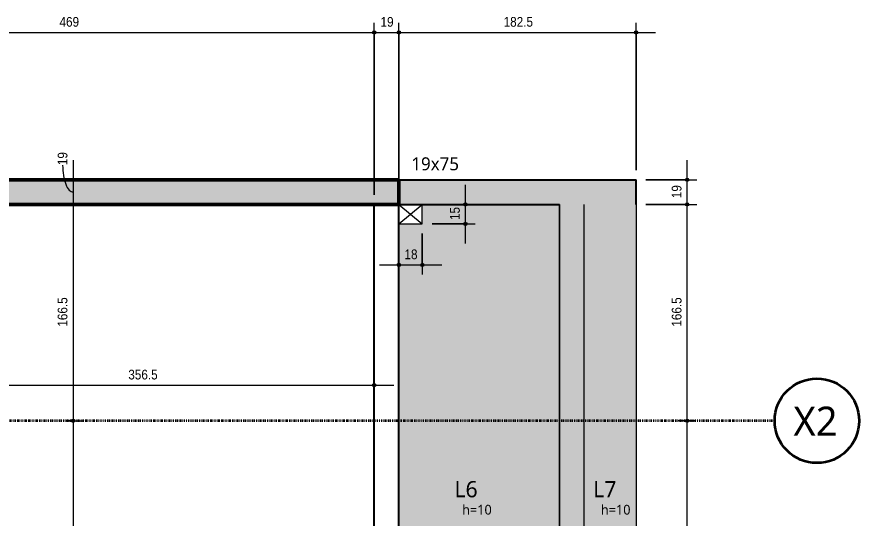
# Model space of a CAD drawing. Header units: centimetres. Extents: x -1475 to 26035, y -1239 to 84208.
# Drawn here: x 5485 to 6133, y 149 to 535 of the extents above; entities that cross this region are included whole.
import ezdxf

# ---------------------------------------------------------------- set-up
doc = ezdxf.new("R2010")
doc.units = ezdxf.units.CM
doc.linetypes.add('Dash dot', pattern=[1.5875, 0.635, -0.47625, 0, -0.47625])
doc.linetypes.add('Hidden', pattern=[0.714375, 0.47625, -0.238125])
for name, color, linetype, lineweight in [('A-ANNO-DIMS', 7, 'Continuous', 9), ('A-ANNO-DIMS-50', 7, 'Continuous', 9), ('A-DETL', 7, 'Hidden', 18), ('A-FLOR', 7, 'Continuous', 9), ('A-FLOR-IDEN', 7, 'Continuous', 9), ('S-BEAM', 7, 'Continuous', 9), ('S-BEAM-IDEN', 7, 'Continuous', 9), ('S-COLS', 7, 'Continuous', 9), ('S-GRID', 7, 'Continuous', 9), ('S-GRID-IDEN', 7, 'Continuous', 9)]:
    doc.layers.add(name, color=color, linetype=linetype, lineweight=lineweight)
doc.styles.add('Fira Sans', font='', dxfattribs={"width": 0.9, "height": 7.5})
doc.styles.add('Gadugi_1', font='gadugi.ttf', dxfattribs={"height": 10})
doc.styles.add('Gadugi_3', font='gadugi.ttf', dxfattribs={"height": 7.5})
doc.styles.add('Gadugi_4', font='gadugi.ttf', dxfattribs={"height": 12.5})
doc.styles.add('Gadugi_5', font='gadugi.ttf', dxfattribs={"height": 22.5})
doc.styles.get('Fira Sans').set_extended_font_data('Fira Sans')
doc.dimstyles.new('PED_R80_1_5mm_ACIMA_As_ESQ__R00', dxfattribs={"dimscale": 30.48, "dimtxt": 10.229846, "dimasz": 0.328084, "dimexe": 0.246063, "dimexo": 0.246063, "dimgap": 0.049213, "dimtad": 1, "dimdec": 1, "dimrnd": 0.5, "dimdsep": 46, "dimtxsty": 'Fira Sans', "dimblk1": 'DOTSMALL', "dimblk2": 'DOTSMALL', "dimsah": 1, "dimcen": 0.09, "dimdle": 0.492126, "dimazin": 0, "dimtfac": 1, "dimtdec": 4, "dimtix": 1, "dimtmove": 0, "dimatfit": 3, "dimfxl": 1, "dimtvp": 1, "dimtolj": 1, "dimtzin": 0, "dimarcsym": 2})
doc.dimstyles.new('PED_R80_1_5mm_ACIMA_As_ESQ__R00_1', dxfattribs={"dimscale": 30.48, "dimtxt": 10.229846, "dimasz": 0.328084, "dimexe": 0.246063, "dimexo": 0.246063, "dimgap": 0.049213, "dimtad": 1, "dimdec": 1, "dimrnd": 0.5, "dimdsep": 46, "dimtxsty": 'Fira Sans', "dimblk1": 'DOTSMALL', "dimblk2": 'DOTSMALL', "dimsah": 1, "dimcen": 0.09, "dimdle": 0.492126, "dimazin": 0, "dimtfac": 1, "dimtdec": 4, "dimtix": 1, "dimtmove": 1, "dimatfit": 3, "dimfxl": 1, "dimtvp": 1, "dimtolj": 1, "dimtzin": 0, "dimarcsym": 2})

# ---------------------------------------------------------------- blocks, each defined once
blk = doc.blocks.new('Eixo - X2-2173052-PL200 - FORMA DO DUPLEX INFERIOR')
at = {"layer": 'S-GRID-IDEN', "color": 114, "lineweight": 35, "true_color": 0x00b050}
blk.add_circle((0, 0), 0.65, dxfattribs=at)
blk = doc.blocks.new('DIMBLOCK59-PL200 - FORMA DO DUPLEX INFERIOR')
at = {"layer": 'A-ANNO-DIMS-50', "true_color": 0x000032}
h = blk.add_hatch(color=178, dxfattribs=at)
edge = h.paths.add_edge_path(flags=0)
edge.add_arc((5528.12, 409.25), 1.25, 0, 360)
h = blk.add_hatch(color=178, dxfattribs=at)
edge = h.paths.add_edge_path(flags=0)
edge.add_arc((5528.12, 390.25), 1.25, 0, 360)
at = {"layer": 'A-ANNO-DIMS-50', "color": 178, "true_color": 0x000032}
for p, q in [((5528.12, 424.25), (5528.12, 390.25)), ((5522.38, 409.25), (5535.62, 409.25)), ((5528.12, 409.25), (5522.38, 409.25)), ((5522.38, 390.25), (5535.62, 390.25)), ((5528.12, 390.25), (5522.38, 390.25))]:
    blk.add_line(p, q, dxfattribs=at)
for centre in [(5528.12, 409.25), (5528.12, 390.25)]:
    blk.add_circle(centre, 1.25, dxfattribs=at)
blk.add_ellipse((5528.12, 420.51), major_axis=(0, 20.76), ratio=0.388093, start_param=1.570796, end_param=3.141593, dxfattribs=at)
at = {"layer": 'A-ANNO-DIMS-50', "color": 0, "insert": (5516.23, 420.51), "char_height": 7.5, "width": 11.1741, "attachment_point": 1, "rotation": 90, "line_spacing_factor": 1.049215, "style": 'Fira Sans'}
blk.add_mtext('19', dxfattribs=at)
blk = doc.blocks.new('_DotSmall')
at = {"color": 0, "linetype": 'ByBlock', "const_width": 0.5}
blk.add_lwpolyline([(-0.0625, 0, 1), (0.0625, 0, 1)], format="xyb", close=True, dxfattribs=at)
blk = doc.blocks.new('DIMBLOCK60-PL200 - FORMA DO DUPLEX INFERIOR')
at = {"layer": 'A-ANNO-DIMS-50', "true_color": 0x000032}
h = blk.add_hatch(color=178, dxfattribs=at)
edge = h.paths.add_edge_path(flags=0)
edge.add_arc((5528.12, 390.25), 1.25, 0, 360)
h = blk.add_hatch(color=178, dxfattribs=at)
edge = h.paths.add_edge_path(flags=0)
edge.add_arc((5528.12, 223.75), 1.25, 0, 360)
at = {"layer": 'A-ANNO-DIMS-50', "color": 178, "true_color": 0x000032}
for p, q in [((5522.38, 390.25), (5535.62, 390.25)), ((5528.12, 390.25), (5522.38, 390.25)), ((5528.12, 390.25), (5528.12, 223.75)), ((5522.38, 223.75), (5535.62, 223.75)), ((5528.12, 223.75), (5522.38, 223.75))]:
    blk.add_line(p, q, dxfattribs=at)
for centre in [(5528.12, 390.25), (5528.12, 223.75)]:
    blk.add_circle(centre, 1.25, dxfattribs=at)
at = {"layer": 'A-ANNO-DIMS-50', "color": 0, "insert": (5516.23, 296.18), "char_height": 7.5, "width": 25.9681, "attachment_point": 1, "rotation": 90, "line_spacing_factor": 1.049215, "style": 'Fira Sans'}
blk.add_mtext('166.5', dxfattribs=at)
blk = doc.blocks.new('DIMBLOCK61-PL200 - FORMA DO DUPLEX INFERIOR')
at = {"layer": 'A-ANNO-DIMS-50', "true_color": 0x000032}
h = blk.add_hatch(color=178, dxfattribs=at)
edge = h.paths.add_edge_path(flags=0)
edge.add_arc((5528.12, 223.75), 1.25, 0, 360)
h = blk.add_hatch(color=178, dxfattribs=at)
edge = h.paths.add_edge_path(flags=0)
edge.add_arc((5528.12, -195.75), 1.25, 0, 360)
at = {"layer": 'A-ANNO-DIMS-50', "color": 178, "true_color": 0x000032}
for p, q in [((5522.38, 223.75), (5535.62, 223.75)), ((5528.12, 223.75), (5522.38, 223.75)), ((5528.12, 223.75), (5528.12, -195.75)), ((5522.38, -195.75), (5535.62, -195.75)), ((5528.12, -195.75), (5522.38, -195.75))]:
    blk.add_line(p, q, dxfattribs=at)
for centre in [(5528.12, 223.75), (5528.12, -195.75)]:
    blk.add_circle(centre, 1.25, dxfattribs=at)
at = {"layer": 'A-ANNO-DIMS-50', "color": 0, "insert": (5516.23, 3.18), "char_height": 7.5, "width": 25.9681, "attachment_point": 1, "rotation": 90, "line_spacing_factor": 1.049215, "style": 'Fira Sans'}
blk.add_mtext('419.5', dxfattribs=at)
blk = doc.blocks.new('DIMBLOCK71-PL200 - FORMA DO DUPLEX INFERIOR')
at = {"layer": 'A-ANNO-DIMS-50', "true_color": 0x000032}
h = blk.add_hatch(color=178, dxfattribs=at)
edge = h.paths.add_edge_path(flags=0)
edge.add_arc((6000.62, 223.75), 1.25, 0, 360)
h = blk.add_hatch(color=178, dxfattribs=at)
edge = h.paths.add_edge_path(flags=0)
edge.add_arc((6000.62, -195.75), 1.25, 0, 360)
at = {"layer": 'A-ANNO-DIMS-50', "color": 178, "true_color": 0x000032}
for p, q in [((6006.35, 223.75), (5993.12, 223.75)), ((6000.62, -195.75), (6000.62, 223.75)), ((6000.62, 223.75), (6006.35, 223.75)), ((5968.83, -195.75), (6008.12, -195.75)), ((6000.62, -195.75), (5968.83, -195.75))]:
    blk.add_line(p, q, dxfattribs=at)
for centre in [(6000.62, 223.75), (6000.62, -195.75)]:
    blk.add_circle(centre, 1.25, dxfattribs=at)
at = {"layer": 'A-ANNO-DIMS-50', "color": 0, "insert": (5988.74, 3.18), "char_height": 7.5, "width": 25.9681, "attachment_point": 1, "rotation": 90, "line_spacing_factor": 1.049215, "style": 'Fira Sans'}
blk.add_mtext('419.5', dxfattribs=at)
blk = doc.blocks.new('DIMBLOCK72-PL200 - FORMA DO DUPLEX INFERIOR')
at = {"layer": 'A-ANNO-DIMS-50', "true_color": 0x000032}
h = blk.add_hatch(color=178, dxfattribs=at)
edge = h.paths.add_edge_path(flags=0)
edge.add_arc((6000.62, 390.25), 1.25, 0, 360)
h = blk.add_hatch(color=178, dxfattribs=at)
edge = h.paths.add_edge_path(flags=0)
edge.add_arc((6000.62, 223.75), 1.25, 0, 360)
at = {"layer": 'A-ANNO-DIMS-50', "color": 178, "true_color": 0x000032}
for p, q in [((5968.83, 390.25), (6008.12, 390.25)), ((6000.62, 390.25), (5968.83, 390.25)), ((6000.62, 223.75), (6000.62, 390.25)), ((6006.35, 223.75), (5993.12, 223.75)), ((6000.62, 223.75), (6006.35, 223.75))]:
    blk.add_line(p, q, dxfattribs=at)
for centre in [(6000.62, 390.25), (6000.62, 223.75)]:
    blk.add_circle(centre, 1.25, dxfattribs=at)
at = {"layer": 'A-ANNO-DIMS-50', "color": 0, "insert": (5988.74, 296.18), "char_height": 7.5, "width": 25.9681, "attachment_point": 1, "rotation": 90, "line_spacing_factor": 1.049215, "style": 'Fira Sans'}
blk.add_mtext('166.5', dxfattribs=at)
blk = doc.blocks.new('DIMBLOCK73-PL200 - FORMA DO DUPLEX INFERIOR')
at = {"layer": 'A-ANNO-DIMS-50', "true_color": 0x000032}
h = blk.add_hatch(color=178, dxfattribs=at)
edge = h.paths.add_edge_path(flags=0)
edge.add_arc((6000.62, 409.25), 1.25, 0, 360)
h = blk.add_hatch(color=178, dxfattribs=at)
edge = h.paths.add_edge_path(flags=0)
edge.add_arc((6000.62, 390.25), 1.25, 0, 360)
at = {"layer": 'A-ANNO-DIMS-50', "color": 178, "true_color": 0x000032}
for p, q in [((6000.62, 390.25), (6000.62, 424.25)), ((5968.83, 409.25), (6008.12, 409.25)), ((6000.62, 409.25), (5968.83, 409.25)), ((5968.83, 390.25), (6008.12, 390.25)), ((6000.62, 390.25), (5968.83, 390.25))]:
    blk.add_line(p, q, dxfattribs=at)
for centre in [(6000.62, 409.25), (6000.62, 390.25)]:
    blk.add_circle(centre, 1.25, dxfattribs=at)
at = {"layer": 'A-ANNO-DIMS-50', "color": 0, "insert": (5988.74, 395.09), "char_height": 7.5, "width": 11.1741, "attachment_point": 1, "rotation": 90, "line_spacing_factor": 1.049215, "style": 'Fira Sans'}
blk.add_mtext('19', dxfattribs=at)
blk = doc.blocks.new('DIMBLOCK138-PL200 - FORMA DO DUPLEX INFERIOR')
at = {"layer": 'A-ANNO-DIMS-50', "true_color": 0x000032}
h = blk.add_hatch(color=178, dxfattribs=at)
edge = h.paths.add_edge_path(flags=0)
edge.add_arc((5290.83, 522.66), 1.25, 0, 360)
h = blk.add_hatch(color=178, dxfattribs=at)
edge = h.paths.add_edge_path(flags=0)
edge.add_arc((5759.83, 522.66), 1.25, 0, 360)
at = {"layer": 'A-ANNO-DIMS-50', "color": 178, "true_color": 0x000032}
for p, q in [((5290.83, 516.93), (5290.83, 530.16)), ((5759.83, 397.75), (5759.83, 530.16)), ((5290.83, 522.66), (5759.83, 522.66)), ((5290.83, 522.66), (5290.83, 516.93)), ((5759.83, 522.66), (5759.83, 397.75))]:
    blk.add_line(p, q, dxfattribs=at)
for centre in [(5290.83, 522.66), (5759.83, 522.66)]:
    blk.add_circle(centre, 1.25, dxfattribs=at)
at = {"layer": 'A-ANNO-DIMS-50', "color": 0, "insert": (5517.66, 534.55), "char_height": 7.5, "width": 18.4137, "attachment_point": 1, "line_spacing_factor": 1.049215, "style": 'Fira Sans'}
blk.add_mtext('469', dxfattribs=at)
blk = doc.blocks.new('DIMBLOCK139-PL200 - FORMA DO DUPLEX INFERIOR')
at = {"layer": 'A-ANNO-DIMS-50', "true_color": 0x000032}
h = blk.add_hatch(color=178, dxfattribs=at)
edge = h.paths.add_edge_path(flags=0)
edge.add_arc((5759.83, 522.66), 1.25, 0, 360)
h = blk.add_hatch(color=178, dxfattribs=at)
edge = h.paths.add_edge_path(flags=0)
edge.add_arc((5778.83, 522.66), 1.25, 0, 360)
at = {"layer": 'A-ANNO-DIMS-50', "color": 178, "true_color": 0x000032}
for p, q in [((5759.83, 397.75), (5759.83, 530.16)), ((5778.83, 397.75), (5778.83, 530.16)), ((5759.83, 522.66), (5778.83, 522.66)), ((5759.83, 522.66), (5759.83, 397.75)), ((5778.83, 522.66), (5778.83, 397.75))]:
    blk.add_line(p, q, dxfattribs=at)
for centre in [(5759.83, 522.66), (5778.83, 522.66)]:
    blk.add_circle(centre, 1.25, dxfattribs=at)
at = {"layer": 'A-ANNO-DIMS-50', "color": 0, "insert": (5764.67, 534.55), "char_height": 7.5, "width": 11.1741, "attachment_point": 1, "line_spacing_factor": 1.049215, "style": 'Fira Sans'}
blk.add_mtext('19', dxfattribs=at)
blk = doc.blocks.new('DIMBLOCK140-PL200 - FORMA DO DUPLEX INFERIOR')
at = {"layer": 'A-ANNO-DIMS-50', "true_color": 0x000032}
h = blk.add_hatch(color=178, dxfattribs=at)
edge = h.paths.add_edge_path(flags=0)
edge.add_arc((5778.83, 522.66), 1.25, 0, 360)
h = blk.add_hatch(color=178, dxfattribs=at)
edge = h.paths.add_edge_path(flags=0)
edge.add_arc((5961.33, 522.66), 1.25, 0, 360)
at = {"layer": 'A-ANNO-DIMS-50', "color": 178, "true_color": 0x000032}
for p, q in [((5778.83, 397.75), (5778.83, 530.16)), ((5961.33, 416.75), (5961.33, 530.16)), ((5778.83, 522.66), (5976.33, 522.66)), ((5778.83, 522.66), (5778.83, 397.75)), ((5961.33, 522.66), (5961.33, 416.75))]:
    blk.add_line(p, q, dxfattribs=at)
for centre in [(5778.83, 522.66), (5961.33, 522.66)]:
    blk.add_circle(centre, 1.25, dxfattribs=at)
at = {"layer": 'A-ANNO-DIMS-50', "color": 0, "insert": (5859.39, 534.55), "char_height": 7.5, "width": 25.6533, "attachment_point": 1, "line_spacing_factor": 1.049215, "style": 'Fira Sans'}
blk.add_mtext('182.5', dxfattribs=at)
blk = doc.blocks.new('DIMBLOCK185-PL200 - FORMA DO DUPLEX INFERIOR')
at = {"layer": 'A-ANNO-DIMS-50', "true_color": 0x000032}
h = blk.add_hatch(color=178, dxfattribs=at)
edge = h.paths.add_edge_path(flags=0)
edge.add_arc((5830.02, 390.25), 1.25, 0, 360)
h = blk.add_hatch(color=178, dxfattribs=at)
edge = h.paths.add_edge_path(flags=0)
edge.add_arc((5830.02, 375.3), 1.25, 0, 360)
at = {"layer": 'A-ANNO-DIMS-50', "color": 178, "true_color": 0x000032}
for p, q in [((5830.02, 360.3), (5830.02, 405.25)), ((5835.75, 390.25), (5822.52, 390.25)), ((5830.02, 390.25), (5835.75, 390.25)), ((5804.33, 375.3), (5837.52, 375.3)), ((5830.02, 375.3), (5804.33, 375.3))]:
    blk.add_line(p, q, dxfattribs=at)
for centre in [(5830.02, 390.25), (5830.02, 375.3)]:
    blk.add_circle(centre, 1.25, dxfattribs=at)
at = {"layer": 'A-ANNO-DIMS-50', "color": 0, "insert": (5818.14, 378.25), "char_height": 7.5, "width": 10.8594, "attachment_point": 1, "rotation": 90, "line_spacing_factor": 1.049215, "style": 'Fira Sans'}
blk.add_mtext('15', dxfattribs=at)
blk = doc.blocks.new('DIMBLOCK186-PL200 - FORMA DO DUPLEX INFERIOR')
at = {"layer": 'A-ANNO-DIMS-50', "true_color": 0x000032}
h = blk.add_hatch(color=178, dxfattribs=at)
edge = h.paths.add_edge_path(flags=0)
edge.add_arc((5778.83, 343.73), 1.25, 0, 360)
h = blk.add_hatch(color=178, dxfattribs=at)
edge = h.paths.add_edge_path(flags=0)
edge.add_arc((5796.83, 343.73), 1.25, 0, 360)
at = {"layer": 'A-ANNO-DIMS-50', "color": 178, "true_color": 0x000032}
for p, q in [((5796.83, 367.8), (5796.83, 336.23)), ((5796.83, 343.73), (5796.83, 367.8)), ((5778.83, 338), (5778.83, 351.23)), ((5763.83, 343.73), (5811.83, 343.73)), ((5778.83, 343.73), (5778.83, 338))]:
    blk.add_line(p, q, dxfattribs=at)
for centre in [(5778.83, 343.73), (5796.83, 343.73)]:
    blk.add_circle(centre, 1.25, dxfattribs=at)
at = {"layer": 'A-ANNO-DIMS-50', "color": 0, "insert": (5783.11, 355.62), "char_height": 7.5, "width": 11.3315, "attachment_point": 1, "line_spacing_factor": 1.049215, "style": 'Fira Sans'}
blk.add_mtext('18', dxfattribs=at)
blk = doc.blocks.new('DIMBLOCK188-PL200 - FORMA DO DUPLEX INFERIOR')
at = {"layer": 'A-ANNO-DIMS-50', "true_color": 0x000032}
h = blk.add_hatch(color=178, dxfattribs=at)
edge = h.paths.add_edge_path(flags=0)
edge.add_arc((5403.38, 251.16), 1.25, 0, 360)
h = blk.add_hatch(color=178, dxfattribs=at)
edge = h.paths.add_edge_path(flags=0)
edge.add_arc((5759.83, 251.16), 1.25, 0, 360)
at = {"layer": 'A-ANNO-DIMS-50', "color": 178, "true_color": 0x000032}
for p, q in [((5403.38, 306.75), (5403.38, 243.66)), ((5403.38, 251.16), (5403.38, 306.75)), ((5759.83, 245.42), (5759.83, 258.66)), ((5403.38, 251.16), (5774.83, 251.16)), ((5759.83, 251.16), (5759.83, 245.42))]:
    blk.add_line(p, q, dxfattribs=at)
for centre in [(5403.38, 251.16), (5759.83, 251.16)]:
    blk.add_circle(centre, 1.25, dxfattribs=at)
at = {"layer": 'A-ANNO-DIMS-50', "color": 0, "insert": (5570.59, 263.04), "char_height": 7.5, "width": 26.4402, "attachment_point": 1, "line_spacing_factor": 1.049215, "style": 'Fira Sans'}
blk.add_mtext('356.5', dxfattribs=at)

msp = doc.modelspace()

# ---------------------------------------------------------------- hatches: boundary and pattern name
at = {"layer": 'A-DETL', "linetype": 'Continuous', "true_color": 0xccffcc}
msp.add_hatch(color=254, dxfattribs=at).paths.add_polyline_path([(5921.33, -195.75), (5921.33, 390.25), (5902.33, 390.25), (5902.33, -195.75)], flags=0)
at = {"layer": 'A-FLOR', "lineweight": 18, "true_color": 0xd9d9d9}
msp.add_hatch(color=254, dxfattribs=at).paths.add_polyline_path([(5778.83, -195.75), (5902.33, -195.75), (5902.33, 390.25), (5796.83, 390.25), (5796.83, 375.3), (5778.83, 375.3), (5778.83, -195.75)], flags=0)
at = {"layer": 'A-FLOR', "lineweight": 18, "true_color": 0xe6b8b7}
msp.add_hatch(color=9, dxfattribs=at).paths.add_polyline_path([(5961.33, -195.75), (5961.33, 390.25), (5921.33, 390.25), (5921.33, -195.75)], flags=0)
at = {"layer": 'S-BEAM', "true_color": 0xccffcc}
msp.add_hatch(color=254, dxfattribs=at).paths.add_polyline_path([(5921.33, 390.25), (5961.33, 390.25), (5961.33, 409.25), (5778.83, 409.25), (5778.83, 390.25), (5902.33, 390.25)], flags=0)
at = {"layer": 'S-COLS', "true_color": 0x808080}
msp.add_hatch(color=8, dxfattribs=at).paths.add_polyline_path([(5778.83, 390.25), (5778.83, 409.25), (5404.83, 409.25), (5404.83, 390.25)], flags=0)

# ---------------------------------------------------------------- linework, layer by layer
at = {"lineweight": 18}
for p, q in [((5778.83, 375.3), (5796.83, 390.25)), ((5778.83, 390.25), (5796.83, 375.3))]:
    msp.add_line(p, q, dxfattribs=at)
at = {"layer": 'A-DETL'}
for p, q in [((5902.33, 390.25), (5902.33, -195.75)), ((5902.33, -195.75), (5902.33, 390.25)), ((5921.33, -195.75), (5921.33, 390.25))]:
    msp.add_line(p, q, dxfattribs=at)
at = {"layer": 'A-FLOR', "lineweight": 18}
for p, q in [((5796.83, 375.3), (5796.83, 390.25)), ((5961.33, 390.25), (5961.33, -195.75)), ((5778.83, 375.3), (5796.83, 375.3))]:
    msp.add_line(p, q, dxfattribs=at)
at = {"layer": 'S-BEAM', "lineweight": 25}
for p, q in [((5778.83, 409.25), (5961.33, 409.25)), ((5961.33, 390.25), (5961.33, 409.25)), ((5759.83, -195.75), (5759.83, 390.25)), ((5778.83, -195.75), (5778.83, 390.25)), ((5778.83, 390.25), (5902.33, 390.25))]:
    msp.add_line(p, q, dxfattribs=at)
at = {"layer": 'S-COLS', "lineweight": 50}
for p, q in [((5404.83, 409.25), (5778.83, 409.25)), ((5778.83, 409.25), (5778.83, 390.25)), ((5778.83, 390.25), (5404.83, 390.25))]:
    msp.add_line(p, q, dxfattribs=at)
at = {"layer": 'S-GRID', "color": 114, "linetype": 'Dash dot', "lineweight": 35, "true_color": 0x00b050}
msp.add_line((6067.94, 223.75), (2414.24, 223.75), dxfattribs=at)

# ---------------------------------------------------------------- block references
at = {"layer": 'S-GRID-IDEN', "color": 114, "true_color": 0x00b050, "xscale": 49.99999999999998, "yscale": 49.99999999999998, "zscale": 49.99999999999998, "rotation": 90}
msp.add_blockref('Eixo - X2-2173052-PL200 - FORMA DO DUPLEX INFERIOR', (6100.44, 223.75), dxfattribs=at)

# ---------------------------------------------------------------- texts
at = {"layer": 'A-FLOR-IDEN', "attachment_point": 1}
for s, insert, char_height, width, style in [('L6', (5821.56, 177.34), 12.5, 21.6456, 'Gadugi_4'), ('L7', (5928.31, 177.34), 12.5, 21.6456, 'Gadugi_4'), ('h=10', (5827.45, 159.05), 7.5, 29.6624, 'Gadugi_3'), ('h=10', (5934.2, 159.05), 7.5, 29.6624, 'Gadugi_3')]:
    msp.add_mtext(s, dxfattribs=dict(at, insert=insert, char_height=char_height, width=width, style=style))
at = {"layer": 'S-BEAM-IDEN', "insert": (5788.36, 426.54), "char_height": 10, "width": 44.8945, "attachment_point": 1, "style": 'Gadugi_1'}
msp.add_mtext('19x75', dxfattribs=at)
at = {"layer": 'S-GRID-IDEN', "color": 114, "true_color": 0x00b050, "insert": (6082.37, 234.66), "char_height": 22.5, "width": 43.692, "attachment_point": 1, "style": 'Gadugi_5'}
msp.add_mtext('X2', dxfattribs=at)

# ---------------------------------------------------------------- dimensions: what is measured, and where the dimension line sits
at = {"layer": 'A-ANNO-DIMS', "color": 178, "true_color": 0x000032}
for base, p1, p2, override, picture, middle in [((5759.83, 522.66), (5290.83, 524.43), (5759.83, 390.25), {"dimpost": '<>', "dimfxl": 487.817468}, 'DIMBLOCK138-PL200 - FORMA DO DUPLEX INFERIOR', (5525.33, 528.03)), ((5778.83, 522.66), (5759.83, 390.25), (5778.83, 390.25), {"dimpost": '<>', "dimfxl": 19}, 'DIMBLOCK139-PL200 - FORMA DO DUPLEX INFERIOR', (5769.33, 528.03)), ((5961.33, 522.66), (5778.83, 390.25), (5961.33, 409.25), {"dimpost": '<>', "dimfxl": 183.486376}, 'DIMBLOCK140-PL200 - FORMA DO DUPLEX INFERIOR', (5870.08, 527.98)), ((5796.83, 343.73), (5778.83, 345.5), (5796.83, 375.3), {"dimpost": '<>', "dimfxl": 34.819112}, 'DIMBLOCK186-PL200 - FORMA DO DUPLEX INFERIOR', (5787.83, 349.05)), ((5759.83, 251.1562), (5403.3823, 314.2504), (5759.83, 252.924), {"dimpost": '<>', "dimfxl": 361.684806}, 'DIMBLOCK188-PL200 - FORMA DO DUPLEX INFERIOR', (5581.6061, 256.4715))]:
    dim = msp.add_linear_dim(base=base, p1=p1, p2=p2, dimstyle='PED_R80_1_5mm_ACIMA_As_ESQ__R00', override=override, dxfattribs=at)
    dim.commit()
    dim.dimension.update_dxf_attribs({"geometry": picture, "text_midpoint": middle})
dim = msp.add_linear_dim(base=(5528.12, 390.25), p1=(5529.88, 409.25), p2=(5529.88, 390.25), angle=90, dimstyle='PED_R80_1_5mm_ACIMA_As_ESQ__R00_1', override={"dimpost": '<>', "dimfxl": 19}, dxfattribs=at)
dim.commit()
dim.dimension.update_dxf_attribs({"geometry": 'DIMBLOCK59-PL200 - FORMA DO DUPLEX INFERIOR', "text_midpoint": (5521.23, 426.1), "dimtype": 160, "text_rotation": 90})
for base, p1, p2, override, picture, middle in [((6000.62, 409.25), (5961.33, 390.25), (5961.33, 409.25), {"dimpost": '<>', "dimfxl": 19}, 'DIMBLOCK73-PL200 - FORMA DO DUPLEX INFERIOR', (5995.25, 399.75)), ((5830.0226, 390.25), (5796.8316, 375.3038), (5828.2548, 390.25), {"dimpost": '<>', "dimfxl": 34.796645}, 'DIMBLOCK185-PL200 - FORMA DO DUPLEX INFERIOR', (5824.7072, 382.7769)), ((5528.12, 223.75), (5529.88, 390.25), (5529.88, 223.75), {"dimpost": '<>', "dimfxl": 166.5}, 'DIMBLOCK60-PL200 - FORMA DO DUPLEX INFERIOR', (5522.8, 307)), ((6000.62, 390.25), (5998.85, 223.75), (5961.33, 390.25), {"dimpost": '<>', "dimfxl": 170.676112}, 'DIMBLOCK72-PL200 - FORMA DO DUPLEX INFERIOR', (5995.31, 307)), ((5528.12, -195.75), (5529.88, 223.75), (5529.88, -195.75), {"dimpost": '<>', "dimfxl": 419.500121}, 'DIMBLOCK61-PL200 - FORMA DO DUPLEX INFERIOR', (5522.75, 14)), ((6000.62, 223.75), (5961.33, -195.75), (5998.85, 223.75), {"dimpost": '<>', "dimfxl": 421.175067}, 'DIMBLOCK71-PL200 - FORMA DO DUPLEX INFERIOR', (5995.25, 14))]:
    dim = msp.add_linear_dim(base=base, p1=p1, p2=p2, angle=90, dimstyle='PED_R80_1_5mm_ACIMA_As_ESQ__R00', override=override, dxfattribs=at)
    dim.commit()
    dim.dimension.update_dxf_attribs({"geometry": picture, "text_midpoint": middle})

doc.saveas('drawing.dxf')
